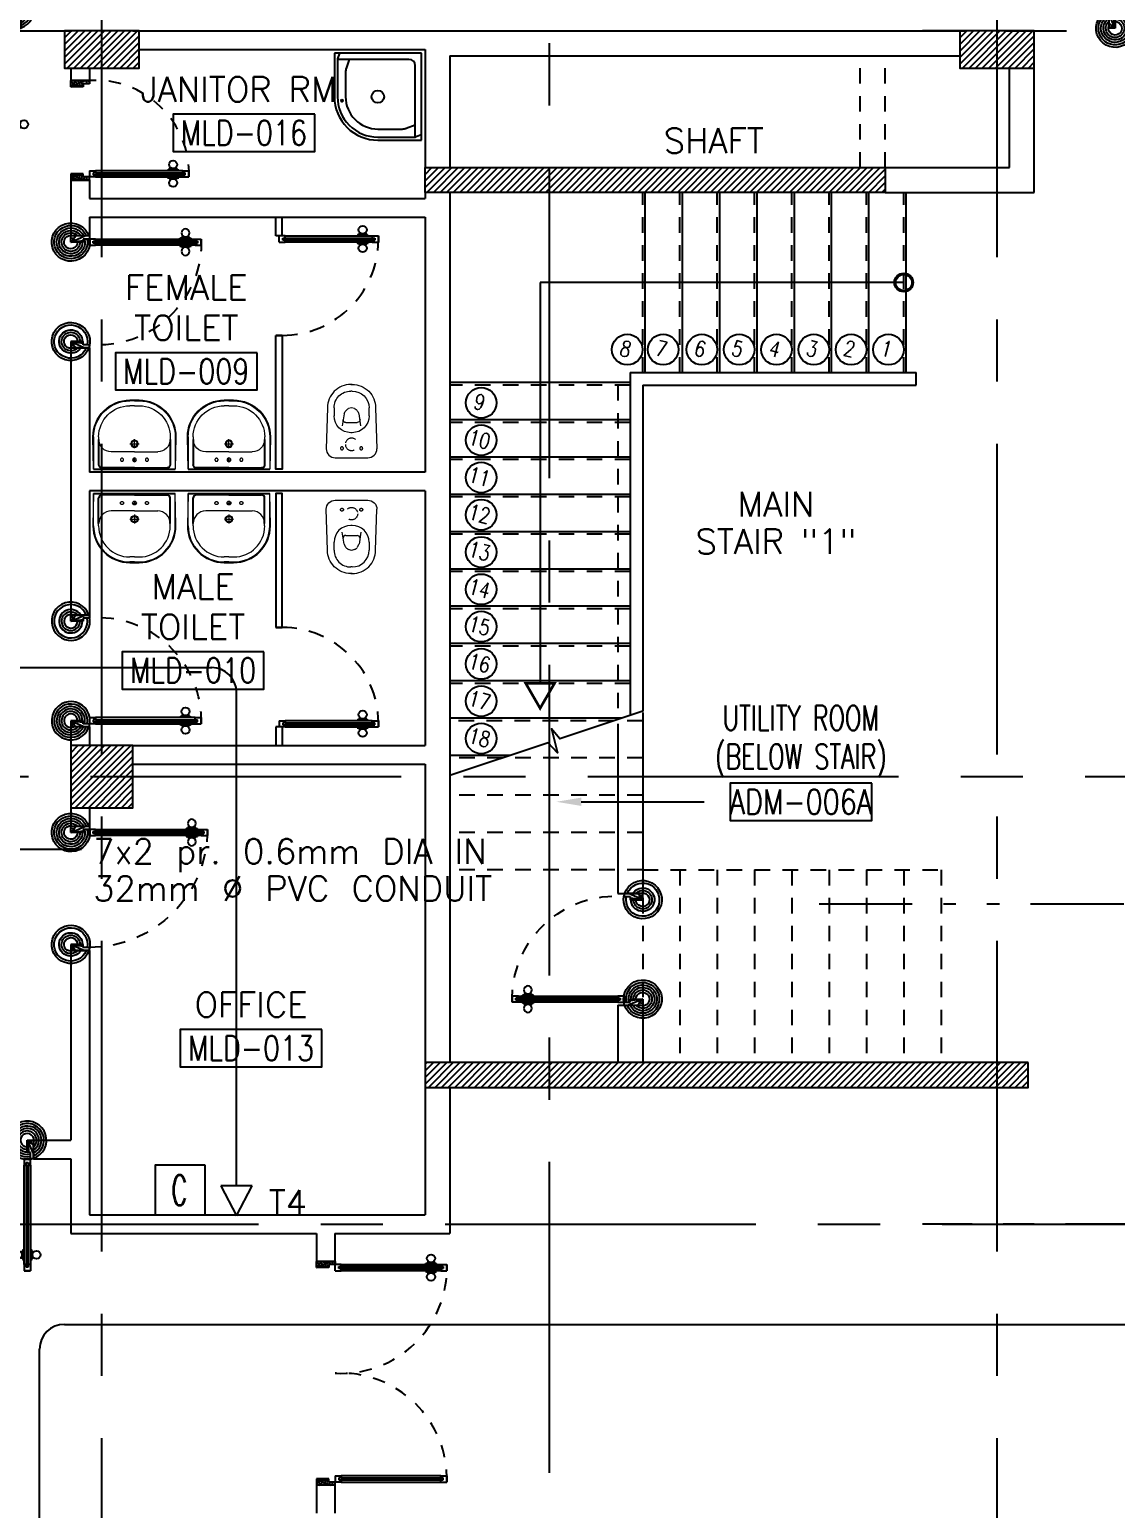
# Model space of a CAD drawing. Extents: x -1.4 to 90.6, y -12.3 to 78.9.
# Drawn here: x 58.81 to 67.54, y 22.35 to 34.25 of the extents above; entities that cross this region are included whole.
import ezdxf
from ezdxf.enums import TextEntityAlignment as Align

# ---------------------------------------------------------------- set-up
doc = ezdxf.new("R2010")
doc.units = 0
doc.header["$MEASUREMENT"] = 0
for name, pattern in [('2DASHES', [1.7, 0.75, -0.25, 0.1, -0.25, 0.1, -0.25]), ('CENTER', [2, 1.25, -0.25, 0.25, -0.25]), ('CENTERX2', [4, 2.5, -0.5, 0.5, -0.5]), ('DASHED', [0.75, 0.5, -0.25]), ('HIDDEN', [0.375, 0.25, -0.125]), ('HIDDEN2', [0.1875, 0.125, -0.0625])]:
    doc.linetypes.add(name, pattern=pattern)
doc.layers.get('0').update_dxf_attribs({"color": 11, "linetype": 'CONTINUOUS'})
for name, color, linetype in [('A-JEERI', 11, 'CONTINUOUS'), ('AXES', 11, 'CENTERX2'), ('AXES1', 11, 'CENTER'), ('COL', 11, 'CONTINUOUS'), ('DOOR', 11, 'CONTINUOUS'), ('E-CO', 6, 'CONTINUOUS'), ('E-TEL', 4, 'CONTINUOUS'), ('E-TEXT', 2, 'CONTINUOUS'), ('E-WIRE', 4, 'CONTINUOUS'), ('FIX', 11, 'CONTINUOUS'), ('HAT', 11, 'CONTINUOUS'), ('HIDDEN', 11, 'HIDDEN2'), ('IND-ES-L', 11, '2DASHES'), ('PART', 11, 'CONTINUOUS'), ('RM-BOX', 11, 'CONTINUOUS'), ('RM-IND', 11, 'CONTINUOUS'), ('RM-NAME', 11, 'CONTINUOUS'), ('RM-NO', 11, 'CONTINUOUS'), ('STR', 11, 'CONTINUOUS'), ('WALL', 11, 'CONTINUOUS')]:
    doc.layers.add(name, color=color, linetype=linetype)
doc.styles.add('A-TXT200A', font='simplex.shx', dxfattribs={"width": 0.7, "height": 200})
doc.styles.add('ROMANS', font='ROMANS.shx', dxfattribs={"width": 0.6})
doc.styles.get("Standard").update_dxf_attribs({"font": 'TXT.shx'})

# ---------------------------------------------------------------- blocks, each defined once
blk = doc.blocks.new('A$C272A55A0')
at = {"layer": 'DOOR', "color": 0, "linetype": 'ByBlock'}
for p, q in [((0, 900), (0, 1050)), ((50, 1050), (0, 1050)), ((50, 950), (50, 1050)), ((1750, 950), (1750, 1050)), ((1750, 1050), (1800, 1050)), ((1800, 1050), (1800, 900)), ((0, 900), (25, 900)), ((25, 950), (50, 950)), ((25, 900), (25, 950)), ((75, 900), (25, 900)), ((25, 850), (25, 900)), ((42, 850), (25, 850)), ((58, 870), (42, 870)), ((42, 870), (42, 850)), ((58, 850), (58, 870)), ((75, 850), (58, 850)), ((75, 900), (75, 850)), ((1725, 900), (1775, 900)), ((1725, 900), (1725, 850)), ((1725, 850), (1742, 850)), ((1742, 870), (1758, 870)), ((1742, 850), (1742, 870)), ((1775, 950), (1750, 950)), ((1758, 870), (1758, 850)), ((1758, 850), (1775, 850)), ((1775, 900), (1775, 950)), ((1800, 900), (1775, 900)), ((1775, 850), (1775, 900)), ((1718, 160), (1709, 160)), ((1709, 95), (1709, 160)), ((1725, 173), (1718, 173)), ((1718, 173), (1718, 83)), ((1718, 95), (1718, 160)), ((1775, 173), (1782, 173)), ((1782, 173), (1782, 83)), ((1782, 160), (1791, 160)), ((1782, 95), (1782, 160)), ((1791, 95), (1791, 160)), ((25, 50), (42, 50)), ((25, 50), (25, 0)), ((25, 0), (75, 0)), ((75, 0), (25, 0)), ((42, 50), (42, 30)), ((42, 30), (58, 30)), ((58, 50), (75, 50)), ((58, 50), (58, 30)), ((75, 50), (75, 0)), ((1718, 95), (1709, 95)), ((1725, 83), (1718, 83)), ((1742, 50), (1725, 50)), ((1725, 50), (1725, 0)), ((1775, 0), (1725, 0)), ((1725, 0), (1775, 0)), ((1742, 50), (1742, 30)), ((1758, 30), (1742, 30)), ((1775, 50), (1758, 50)), ((1758, 50), (1758, 30)), ((1775, 83), (1782, 83)), ((1775, 50), (1775, 0)), ((1782, 95), (1791, 95))]:
    blk.add_line(p, q, dxfattribs=at)
at = {"layer": 'DOOR', "color": 9, "linetype": 'ByBlock'}
for p, q in [((50, 1050), (0, 1010)), ((50, 1050), (0, 937)), ((50, 1050), (37, 950)), ((1750, 1050), (1800, 1010)), ((1750, 1050), (1800, 937)), ((1750, 1050), (1763, 950))]:
    blk.add_line(p, q, dxfattribs=at)
at = {"layer": 'DOOR', "linetype": 'ByBlock'}
for p, q in [((25, 850), (25, 50)), ((42, 850), (42, 50)), ((58, 850), (58, 50)), ((75, 50), (75, 850)), ((1725, 50), (1725, 850)), ((1742, 850), (1742, 50)), ((1758, 850), (1758, 50)), ((1775, 850), (1775, 50))]:
    blk.add_line(p, q, dxfattribs=at)
at = {"layer": 'DOOR', "color": 0, "linetype": 'ByBlock'}
for centre in [(1676, 128), (1824, 128)]:
    blk.add_circle(centre, 32.4, dxfattribs=at)
at = {"layer": 'DOOR', "color": 9, "linetype": 'ByBlock'}
for centre, radius, start, end in [((50, 1050), 54.4, 203.2074, 270), ((50, 1050), 74.4, 227.7764, 270), ((50, 1050), 94.4, 238.0182, 270), ((50, 1050), 34.4, 180, 270), ((50, 1050), 14.4, 180, 270), ((1750, 1050), 14.4, 270, 0), ((1750, 1050), 34.4, 270, 0), ((1750, 1050), 54.4, 270, 336.7926), ((1750, 1050), 74.4, 270, 312.2236), ((1750, 1050), 94.4, 270, 301.9818), ((50, 1050), 114, 244.0838, 257.3774), ((50, 1050), 134, 248.1598, 259.28), ((50, 1050), 154, 251.1053, 256.2858), ((1750, 1050), 114, 282.6226, 295.9162), ((1750, 1050), 134, 280.72, 291.8402), ((1750, 1050), 154, 283.7142, 288.8947)]:
    blk.add_arc(centre, radius, start, end, dxfattribs=at)
at = {"layer": 'DOOR', "linetype": 'HIDDEN', "ltscale": 0.5}
for centre, start, end in [((50, 851), 268.3174, 3.2965), ((1750, 851), 176.7035, 271.6826)]:
    blk.add_arc(centre, 851, start, end, dxfattribs=at)
at = {"layer": 'WALL', "linetype": 'ByBlock'}
blk.add_line((1800, 900), (1800, 1050), dxfattribs=at)
blk = doc.blocks.new('*X84')
at = {"color": 0}
for p, q in [((76229, 30037), (76403, 30211)), ((76229, 30091), (76350, 30211)), ((76229, 30144), (76297, 30211)), ((76229, 30197), (76244, 30211)), ((76256, 30011), (76456, 30211)), ((76309, 30011), (76509, 30211)), ((76362, 30011), (76562, 30211)), ((76415, 30011), (76615, 30211)), ((76468, 30011), (76668, 30211)), ((76521, 30011), (76721, 30211)), ((76574, 30011), (76774, 30211)), ((76627, 30011), (76827, 30211)), ((76680, 30011), (76880, 30211)), ((76733, 30011), (76933, 30211)), ((76786, 30011), (76986, 30211)), ((76839, 30011), (77039, 30211)), ((76892, 30011), (77092, 30211)), ((76945, 30011), (77145, 30211)), ((76998, 30011), (77198, 30211)), ((77051, 30011), (77251, 30211)), ((77104, 30011), (77304, 30211)), ((77157, 30011), (77357, 30211)), ((77210, 30011), (77410, 30211)), ((77263, 30011), (77463, 30211)), ((77316, 30011), (77516, 30211)), ((77369, 30011), (77569, 30211)), ((77423, 30011), (77623, 30211)), ((77476, 30011), (77676, 30211)), ((77529, 30011), (77729, 30211)), ((77582, 30011), (77782, 30211)), ((77635, 30011), (77835, 30211)), ((77688, 30011), (77888, 30211)), ((77741, 30011), (77941, 30211)), ((77794, 30011), (77994, 30211)), ((77847, 30011), (78047, 30211)), ((77900, 30011), (78100, 30211)), ((77953, 30011), (78153, 30211)), ((78006, 30011), (78206, 30211)), ((78059, 30011), (78259, 30211)), ((78112, 30011), (78312, 30211)), ((78165, 30011), (78365, 30211)), ((78218, 30011), (78418, 30211)), ((78271, 30011), (78471, 30211)), ((78324, 30011), (78524, 30211)), ((78377, 30011), (78577, 30211)), ((78430, 30011), (78630, 30211)), ((78483, 30011), (78683, 30211)), ((78536, 30011), (78736, 30211)), ((78589, 30011), (78789, 30211)), ((78642, 30011), (78842, 30211)), ((78695, 30011), (78895, 30211)), ((78748, 30011), (78948, 30211)), ((78801, 30011), (79001, 30211)), ((78854, 30011), (79054, 30211)), ((78907, 30011), (79107, 30211)), ((78960, 30011), (79160, 30211)), ((79013, 30011), (79213, 30211)), ((79067, 30011), (79267, 30211)), ((79120, 30011), (79320, 30211)), ((79173, 30011), (79373, 30211)), ((79226, 30011), (79426, 30211)), ((79279, 30011), (79479, 30211)), ((79332, 30011), (79532, 30211)), ((79385, 30011), (79585, 30211)), ((79438, 30011), (79638, 30211)), ((79491, 30011), (79691, 30211)), ((79544, 30011), (79744, 30211)), ((79597, 30011), (79797, 30211)), ((79650, 30011), (79850, 30211)), ((79703, 30011), (79903, 30211)), ((79756, 30011), (79956, 30211)), ((79809, 30011), (80009, 30211)), ((79862, 30011), (80062, 30211)), ((79915, 30011), (80115, 30211)), ((79968, 30011), (80168, 30211)), ((80021, 30011), (80221, 30211)), ((80074, 30011), (80274, 30211)), ((80127, 30011), (80327, 30211)), ((80180, 30011), (80380, 30211)), ((80233, 30011), (80433, 30211)), ((80286, 30011), (80486, 30211)), ((80339, 30011), (80539, 30211)), ((80392, 30011), (80592, 30211)), ((80445, 30011), (80645, 30211)), ((80498, 30011), (80698, 30211)), ((80551, 30011), (80751, 30211)), ((80604, 30011), (80804, 30211)), ((80658, 30011), (80858, 30211)), ((80711, 30011), (80911, 30211)), ((80764, 30011), (80964, 30211)), ((80817, 30011), (81017, 30211)), ((80870, 30011), (81070, 30211)), ((80923, 30011), (81079, 30168)), ((80976, 30011), (81079, 30115)), ((81029, 30011), (81079, 30061))]:
    blk.add_line(p, q, dxfattribs=at)
blk = doc.blocks.new('*X82')
at = {"color": 0}
for p, q in [((76229, 37250), (76390, 37411)), ((76229, 37303), (76337, 37411)), ((76229, 37356), (76284, 37411)), ((76229, 37409), (76231, 37411)), ((76243, 37211), (76443, 37411)), ((76296, 37211), (76496, 37411)), ((76349, 37211), (76549, 37411)), ((76402, 37211), (76602, 37411)), ((76455, 37211), (76655, 37411)), ((76508, 37211), (76708, 37411)), ((76561, 37211), (76761, 37411)), ((76615, 37211), (76815, 37411)), ((76668, 37211), (76868, 37411)), ((76721, 37211), (76921, 37411)), ((76774, 37211), (76974, 37411)), ((76827, 37211), (77027, 37411)), ((76880, 37211), (77080, 37411)), ((76933, 37211), (77133, 37411)), ((76986, 37211), (77186, 37411)), ((77039, 37211), (77239, 37411)), ((77092, 37211), (77292, 37411)), ((77145, 37211), (77345, 37411)), ((77198, 37211), (77398, 37411)), ((77251, 37211), (77451, 37411)), ((77304, 37211), (77504, 37411)), ((77357, 37211), (77557, 37411)), ((77410, 37211), (77610, 37411)), ((77463, 37211), (77663, 37411)), ((77516, 37211), (77716, 37411)), ((77569, 37211), (77769, 37411)), ((77622, 37211), (77822, 37411)), ((77675, 37211), (77875, 37411)), ((77728, 37211), (77928, 37411)), ((77781, 37211), (77981, 37411)), ((77834, 37211), (78034, 37411)), ((77887, 37211), (78087, 37411)), ((77940, 37211), (78140, 37411)), ((77993, 37211), (78193, 37411)), ((78046, 37211), (78246, 37411)), ((78099, 37211), (78299, 37411)), ((78152, 37211), (78352, 37411)), ((78206, 37211), (78406, 37411)), ((78259, 37211), (78459, 37411)), ((78312, 37211), (78512, 37411)), ((78365, 37211), (78565, 37411)), ((78418, 37211), (78618, 37411)), ((78471, 37211), (78671, 37411)), ((78524, 37211), (78724, 37411)), ((78577, 37211), (78777, 37411)), ((78630, 37211), (78830, 37411)), ((78683, 37211), (78883, 37411)), ((78736, 37211), (78936, 37411)), ((78789, 37211), (78989, 37411)), ((78842, 37211), (79042, 37411)), ((78895, 37211), (79095, 37411)), ((78948, 37211), (79148, 37411)), ((79001, 37211), (79201, 37411)), ((79054, 37211), (79254, 37411)), ((79107, 37211), (79307, 37411)), ((79160, 37211), (79360, 37411)), ((79213, 37211), (79413, 37411)), ((79266, 37211), (79466, 37411)), ((79319, 37211), (79519, 37411)), ((79372, 37211), (79572, 37411)), ((79425, 37211), (79625, 37411)), ((79478, 37211), (79678, 37411)), ((79531, 37211), (79731, 37411)), ((79584, 37211), (79784, 37411)), ((79637, 37211), (79837, 37411)), ((79690, 37211), (79890, 37411)), ((79743, 37211), (79929, 37397)), ((79797, 37211), (79929, 37344)), ((79850, 37211), (79929, 37291)), ((79903, 37211), (79929, 37238))]:
    blk.add_line(p, q, dxfattribs=at)
blk = doc.blocks.new('WC')
at = {"layer": 'FIX', "lineweight": 20}
for p, q in [((475, 141), (538, 141)), ((339, 5), (339, -5)), ((395, 76), (490, 60)), ((534, 24), (540, 0)), ((540, 0), (534, -24)), ((674, 5), (674, -5)), ((490, -60), (395, -76)), ((213, -204), (210, -204)), ((538, -141), (475, -141))]:
    blk.add_line(p, q, dxfattribs=at)
at = {"layer": 'FIX', "linetype": 'Continuous', "lineweight": 20}
blk.add_line((420, -47), (420, 45), dxfattribs=at)
at = {"layer": 'FIX', "lineweight": 20}
for points in [[(210, -204, -0.414214), (137, -131), (137, 0), (137, 131, -0.414214), (210, 204)], [(727, -5), (727, 5, 0.414214), (538, 194), (210, 204)], [(727, 5), (727, -5, -0.414214), (538, -194), (210, -204)]]:
    blk.add_lwpolyline(points, format="xyb", dxfattribs=at)
at = {"layer": 'FIX', "linetype": 'HIDDEN2', "lineweight": 20, "ltscale": 0.3}
blk.add_circle((245, 0), 49.8, dxfattribs=at)
at = {"layer": 'FIX', "linetype": 'HIDDEN', "lineweight": 20, "ltscale": 0.05}
for centre in [(213, 78), (213, -77)]:
    blk.add_circle(centre, 11.6, dxfattribs=at)
at = {"layer": 'FIX', "lineweight": 20}
for centre, radius, start, end in [((475, 5), 136, 90, 180), ((538, 5), 136, 360, 90), ((464, -18), 82, 51.0758, 71.504), ((473, -7), 68.2, 27.1532, 51.0758), ((475, -5), 136, 180, 270), ((464, 18), 82, 288.496, 308.9242), ((473, 7), 68.2, 308.9242, 332.8468), ((538, -5), 136, 270, 0)]:
    blk.add_arc(centre, radius, start, end, dxfattribs=at)
at = {"layer": 'FIX', "linetype": 'Continuous', "lineweight": 20}
for centre, start, end in [((443, 46), 88.3879, 182.3338), ((442, -46), 177.6662, 271.6121)]:
    blk.add_arc(centre, 22.3, start, end, dxfattribs=at)
blk = doc.blocks.new('RM1')
at = {"layer": 'RM-BOX'}
blk.add_lwpolyline([(570, -200), (-570, -200), (-570, -500), (570, -500)], close=True, dxfattribs=at)
at = {"layer": 'RM-NAME', "style": 'ROMANS'}
for tag, p in [('ROOMNAME1', (0, 324)), ('ROOMNAME2', (0, 0))]:
    blk.add_attdef(tag, text='', height=200, dxfattribs=at).set_placement(p, align=Align.MIDDLE)
at = {"layer": 'RM-NO', "style": 'ROMANS', "width": 0.8}
blk.add_attdef('ROOMNO', text='', height=200, dxfattribs=at).set_placement((0, -350), align=Align.MIDDLE)
blk = doc.blocks.new('*X83')
at = {"color": 0}
for p, q in [((73379, 32279), (73862, 32761)), ((73379, 32332), (73809, 32761)), ((73379, 32385), (73756, 32761)), ((73379, 32438), (73702, 32761)), ((73379, 32491), (73649, 32761)), ((73379, 32544), (73596, 32761)), ((73379, 32597), (73543, 32761)), ((73379, 32650), (73490, 32761)), ((73379, 32703), (73437, 32761)), ((73379, 32756), (73384, 32761)), ((73415, 32261), (73879, 32726)), ((73468, 32261), (73879, 32673)), ((73521, 32261), (73879, 32620)), ((73574, 32261), (73879, 32567)), ((73627, 32261), (73879, 32513)), ((73680, 32261), (73879, 32460)), ((73733, 32261), (73879, 32407)), ((73786, 32261), (73879, 32354)), ((73839, 32261), (73879, 32301))]:
    blk.add_line(p, q, dxfattribs=at)
blk = doc.blocks.new('COL50')
at = {"layer": 'COL'}
blk.add_lwpolyline([(-250, 250), (-250, -250), (250, -250), (250, 250)], close=True, dxfattribs=at)
blk = doc.blocks.new('A$C09EF76E8')
at = {"layer": 'DOOR', "color": 0, "linetype": 'ByBlock'}
for p, q in [((719, 855), (710, 855)), ((710, 855), (710, 790)), ((727, 868), (719, 868)), ((719, 778), (719, 868)), ((719, 855), (719, 790)), ((777, 950), (727, 950)), ((727, 950), (777, 950)), ((727, 900), (727, 950)), ((744, 900), (727, 900)), ((760, 920), (744, 920)), ((744, 900), (744, 920)), ((760, 900), (760, 920)), ((777, 900), (760, 900)), ((777, 900), (777, 950)), ((777, 868), (784, 868)), ((784, 778), (784, 868)), ((784, 855), (793, 855)), ((784, 855), (784, 790)), ((793, 855), (793, 790)), ((719, 790), (710, 790)), ((727, 778), (719, 778)), ((777, 778), (784, 778)), ((784, 790), (793, 790)), ((2, 0), (2, 150)), ((2, 150), (27, 150)), ((2, 150), (2, 0)), ((27, 150), (27, 100)), ((727, 150), (727, 200)), ((727, 200), (744, 200)), ((727, 150), (777, 150)), ((744, 200), (744, 180)), ((744, 180), (760, 180)), ((760, 180), (760, 200)), ((760, 200), (777, 200)), ((777, 200), (777, 150)), ((777, 150), (777, 100)), ((802, 150), (777, 150)), ((802, 150), (802, 0)), ((27, 100), (52, 100)), ((52, 100), (52, 0)), ((777, 100), (752, 100)), ((752, 100), (752, 0)), ((52, 0), (2, 0)), ((752, 0), (802, 0))]:
    blk.add_line(p, q, dxfattribs=at)
at = {"layer": 'DOOR', "linetype": 'ByBlock'}
for p, q in [((727, 900), (727, 200)), ((744, 200), (744, 900)), ((760, 200), (760, 900)), ((777, 200), (777, 900)), ((802, 0), (802, 150))]:
    blk.add_line(p, q, dxfattribs=at)
at = {"layer": 'DOOR', "color": 9, "linetype": 'ByBlock'}
for p, q in [((52, 0), (2, 114)), ((52, 0), (2, 40)), ((52, 0), (38, 100)), ((752, 0), (802, 114)), ((752, 0), (765, 100)), ((752, 0), (802, 40))]:
    blk.add_line(p, q, dxfattribs=at)
at = {"layer": 'DOOR', "color": 0, "linetype": 'ByBlock'}
for centre in [(678, 823), (825, 823)]:
    blk.add_circle(centre, 32.4, dxfattribs=at)
at = {"layer": 'DOOR', "linetype": 'HIDDEN', "ltscale": 0.5}
blk.add_arc((752, 199), 752, 88.0938, 183.7249, dxfattribs=at)
at = {"layer": 'DOOR', "color": 9, "linetype": 'ByBlock'}
for centre, radius, start, end in [((52, 0), 154, 103.7142, 108.8947), ((52, 0), 134, 100.72, 111.8402), ((752, 0), 134, 68.1598, 79.28), ((752, 0), 154, 71.1053, 76.2858), ((52, 0), 94.4, 90, 121.9818), ((52, 0), 74.4, 90, 132.2236), ((52, 0), 54.4, 90, 156.7926), ((52, 0), 34.4, 90, 180), ((52, 0), 14.4, 90, 180), ((752, 0), 94.4, 58.0182, 90), ((752, 0), 74.4, 47.7764, 90), ((752, 0), 54.4, 23.2074, 90), ((752, 0), 34.4, 0, 90), ((752, 0), 14.4, 0, 90), ((752, 0), 114, 64.0838, 77.3774)]:
    blk.add_arc(centre, radius, start, end, dxfattribs=at)
blk = doc.blocks.new('JAN-001')
for p, q in [((730, -30), (30, -30)), ((30, -30), (30, -730)), ((705, -80), (130, -80)), ((610, -80), (635, -152)), ((688, -30), (704, -76)), ((705, -380), (705, -84)), ((730, -380), (730, -30)), ((80, -130), (80, -705)), ((640, -380), (640, -184)), ((30, -688), (76, -704)), ((80, -610), (152, -635)), ((84, -705), (380, -705)), ((184, -640), (380, -640)), ((30, -730), (380, -730))]:
    blk.add_line(p, q)
blk.add_circle((380, -380), 50)
for centre, radius, start, end in [((130, -130), 50, 90, 180), ((680, -84), 25, 0, 19.0039), ((540, -184), 100, 0, 19.0039), ((380, -380), 350, 270, 0), ((380, -380), 325, 270, 0), ((380, -380), 260, 270, 0), ((84, -680), 25, 250.9961, 270), ((184, -540), 100, 250.9961, 270)]:
    blk.add_arc(centre, radius, start, end)
blk = doc.blocks.new('DOOR90')
at = {"layer": 'DOOR', "color": 7, "linetype": 'ByBlock'}
for p, q in [((-150, 0), (0, 0)), ((-150, 0), (-150, -25)), ((0, -50), (-114, 0)), ((0, -50), (-40, 0)), ((0, -50), (0, 0)), ((-1000, -25), (-1050, -25)), ((-1050, -75), (-1050, -25)), ((-1050, -25), (-1050, -75)), ((-1000, -75), (-1050, -75)), ((-1000, -42), (-1020, -42)), ((-1020, -42), (-1020, -58)), ((-1000, -58), (-1020, -58)), ((-1000, -25), (-1000, -42)), ((-1000, -58), (-1000, -75)), ((-878, -18), (-968, -18)), ((-968, -25), (-968, -18)), ((-968, -75), (-968, -82)), ((-878, -82), (-968, -82)), ((-955, -9), (-890, -9)), ((-955, -18), (-955, -9)), ((-955, -18), (-890, -18)), ((-955, -82), (-890, -82)), ((-955, -82), (-955, -91)), ((-955, -91), (-890, -91)), ((-890, -18), (-890, -9)), ((-890, -82), (-890, -91)), ((-878, -25), (-878, -18)), ((-878, -75), (-878, -82)), ((-200, -25), (-150, -25)), ((-200, -42), (-200, -25)), ((-180, -42), (-200, -42)), ((-200, -58), (-180, -58)), ((-200, -75), (-200, -58)), ((-150, -75), (-200, -75)), ((-180, -58), (-180, -42)), ((-150, -25), (-100, -25)), ((-150, -75), (-150, -25)), ((-100, -25), (-100, -50)), ((0, -50), (-100, -37)), ((-100, -50), (0, -50)), ((-150, -875), (-100, -875)), ((-150, -900), (-150, -875)), ((-150, -900), (0, -900)), ((0, -900), (-150, -900)), ((0, -850), (-114, -900)), ((-100, -875), (-100, -850)), ((0, -850), (-100, -863)), ((-100, -850), (0, -850)), ((0, -850), (-40, -900)), ((0, -850), (0, -900))]:
    blk.add_line(p, q, dxfattribs=at)
at = {"layer": 'DOOR', "linetype": 'ByBlock'}
for p, q in [((-200, -25), (-1000, -25)), ((-200, -42), (-1000, -42)), ((-200, -58), (-1000, -58)), ((-1000, -75), (-200, -75))]:
    blk.add_line(p, q, dxfattribs=at)
at = {"layer": 'DOOR', "color": 7, "linetype": 'ByBlock'}
for centre in [(-923, 24), (-923, -124)]:
    blk.add_circle(centre, 32.4, dxfattribs=at)
for centre, radius, start, end in [((0, -50), 154, 161.1053, 166.2858), ((0, -50), 94.4, 148.0182, 180), ((0, -50), 134, 158.1598, 169.28), ((0, -50), 114, 154.0838, 167.3774), ((0, -50), 74.4, 137.7764, 180), ((0, -50), 54.4, 113.2074, 180), ((0, -50), 34.4, 90, 180), ((0, -50), 14.4, 90, 180), ((0, -850), 154, 193.7142, 198.8947), ((0, -850), 134, 190.72, 201.8402), ((0, -850), 94.4, 180, 211.9818), ((0, -850), 74.4, 180, 222.2236), ((0, -850), 54.4, 180, 246.7926), ((0, -850), 34.4, 180, 270), ((0, -850), 14.4, 180, 270)]:
    blk.add_arc(centre, radius, start, end, dxfattribs=at)
at = {"layer": 'DOOR', "linetype": 'HIDDEN', "ltscale": 0.5}
blk.add_arc((-222, -50), 828, 178.2701, 275.003, dxfattribs=at)
blk = doc.blocks.new('DOOR1000')
at = {"layer": 'DOOR', "color": 7, "linetype": 'ByBlock'}
for p, q in [((-150, 0), (0, 0)), ((-150, 0), (-150, -25)), ((0, -50), (-114, 0)), ((0, -50), (-40, 0)), ((0, -50), (0, 0)), ((-1100, -25), (-1100, -75)), ((-1100, -75), (-1100, -25)), ((-1050, -25), (-1100, -25)), ((-1050, -75), (-1100, -75)), ((-1070, -42), (-1070, -58)), ((-1050, -42), (-1070, -42)), ((-1050, -58), (-1070, -58)), ((-1050, -25), (-1050, -42)), ((-1050, -58), (-1050, -75)), ((-1018, -25), (-1018, -18)), ((-928, -18), (-1018, -18)), ((-1018, -75), (-1018, -82)), ((-928, -82), (-1018, -82)), ((-1005, -18), (-1005, -9)), ((-1005, -9), (-940, -9)), ((-1005, -18), (-940, -18)), ((-1005, -82), (-1005, -91)), ((-1005, -82), (-940, -82)), ((-1005, -91), (-940, -91)), ((-940, -18), (-940, -9)), ((-940, -82), (-940, -91)), ((-928, -25), (-928, -18)), ((-928, -75), (-928, -82)), ((-200, -25), (-150, -25)), ((-200, -42), (-200, -25)), ((-180, -42), (-200, -42)), ((-200, -58), (-180, -58)), ((-200, -75), (-200, -58)), ((-150, -75), (-200, -75)), ((-180, -58), (-180, -42)), ((-150, -25), (-100, -25)), ((-150, -75), (-150, -25)), ((-100, -25), (-100, -50)), ((0, -50), (-100, -37)), ((-100, -50), (0, -50)), ((0, -950), (-114, -1000)), ((-100, -975), (-100, -950)), ((0, -950), (-100, -963)), ((-100, -950), (0, -950)), ((0, -950), (-40, -1000)), ((0, -950), (0, -1000)), ((-150, -975), (-100, -975)), ((-150, -1000), (-150, -975)), ((-150, -1000), (0, -1000)), ((0, -1000), (-150, -1000))]:
    blk.add_line(p, q, dxfattribs=at)
at = {"layer": 'DOOR', "linetype": 'ByBlock'}
for p, q in [((-200, -25), (-1050, -25)), ((-200, -42), (-1050, -42)), ((-200, -58), (-1050, -58)), ((-1050, -75), (-200, -75))]:
    blk.add_line(p, q, dxfattribs=at)
at = {"layer": 'DOOR', "color": 7, "linetype": 'ByBlock'}
for centre in [(-973, 24), (-973, -124)]:
    blk.add_circle(centre, 32.4, dxfattribs=at)
for centre, radius, start, end in [((0, -50), 154, 161.1053, 166.2858), ((0, -50), 94.4, 148.0182, 180), ((0, -50), 134, 158.1598, 169.28), ((0, -50), 114, 154.0838, 167.3774), ((0, -50), 74.4, 137.7764, 180), ((0, -50), 54.4, 113.2074, 180), ((0, -50), 34.4, 90, 180), ((0, -50), 14.4, 90, 180), ((0, -950), 94.4, 180, 211.9818), ((0, -950), 74.4, 180, 222.2236), ((0, -950), 54.4, 180, 246.7926), ((0, -950), 34.4, 180, 270), ((0, -950), 14.4, 180, 270), ((0, -950), 154, 193.7142, 198.8947), ((0, -950), 134, 190.72, 201.8402)]:
    blk.add_arc(centre, radius, start, end, dxfattribs=at)
at = {"layer": 'DOOR', "linetype": 'HIDDEN', "ltscale": 0.5}
blk.add_arc((-150, -25), 950, 180, 270, dxfattribs=at)
blk = doc.blocks.new('LAV-003')
at = {"layer": 'FIX', "linetype": 'ByBlock'}
blk.add_line((-328, -25), (328, -25), dxfattribs=at)
at = {"layer": 'FIX', "linetype": 'Continuous', "lineweight": 20}
for p, q in [((-328, -285), (-328, -25)), ((328, -285), (328, -25)), ((0, -165), (-187, -165)), ((0, -165), (187, -165)), ((-288, -285), (-288, -265)), ((287, -285), (287, -265)), ((0, -535), (-38, -535)), ((0, -575), (-38, -575)), ((0, -535), (38, -535)), ((0, -575), (38, -575))]:
    blk.add_line(p, q, dxfattribs=at)
at = {"layer": 'FIX', "linetype": 'ByBlock', "ltscale": 0.3}
for p, q in [((-288, -265), (-288, -60)), ((0, -35), (-262, -35)), ((0, -35), (262, -35)), ((287, -265), (287, -60))]:
    blk.add_line(p, q, dxfattribs=at)
at = {"layer": 'FIX', "lineweight": 20}
for p, q in [((-16, -101), (15, -101)), ((0, -85), (0, -116))]:
    blk.add_line(p, q, dxfattribs=at)
at = {"layer": 'FIX', "linetype": 'DASHED', "lineweight": 20, "ltscale": 0.04}
for p, q in [((-36, -230), (37, -230)), ((0, -194), (0, -266))]:
    blk.add_line(p, q, dxfattribs=at)
at = {"layer": 'FIX', "linetype": 'Continuous', "lineweight": 20}
blk.add_lwpolyline([(295, -25), (0, -25), (-328, -25), (-334, -285, 0.414214), (-38, -582), (0, -582), (38, -582, 0.414214), (334, -285), (328, -25), (0, -25)], format="xyb", dxfattribs=at)
at = {"layer": 'FIX', "linetype": 'HIDDEN', "lineweight": 20, "ltscale": 0.05}
for centre in [(-100, -101), (100, -101)]:
    blk.add_circle(centre, 12.4, dxfattribs=at)
at = {"layer": 'FIX', "lineweight": 20}
for centre, radius in [((0, -101), 15.5), ((0, -230), 29.5), ((0, -230), 22.5)]:
    blk.add_circle(centre, radius, dxfattribs=at)
at = {"layer": 'FIX', "linetype": 'ByBlock', "ltscale": 0.3}
for centre, start, end in [((-262, -60), 90, 180), ((262, -60), 0, 90)]:
    blk.add_arc(centre, 25, start, end, dxfattribs=at)
at = {"layer": 'FIX', "linetype": 'Continuous', "lineweight": 20}
for centre, radius, start, end in [((-187, -265), 100, 90, 180), ((187, -265), 100, 0, 90), ((-38, -285), 290, 180, 270), ((-38, -285), 250, 180, 270), ((38, -285), 290, 270, 0), ((38, -285), 250, 270, 0)]:
    blk.add_arc(centre, radius, start, end, dxfattribs=at)

msp = doc.modelspace()

# ---------------------------------------------------------------- hatches: boundary and pattern name
at = {"layer": 'HAT'}
h = msp.add_hatch(dxfattribs=at)
h.set_pattern_fill('ANSI31', color=256, scale=0.3, style=0)
h.set_pattern_definition([(45, (-299.153787, -4.59447), (-0.0265165043, 0.0265165043), [])])
h.paths.add_polyline_path([(59.3914, 33.9365), (59.3914, 34.2365), (59.0914, 34.2365), (59.0914, 33.9365)])
h.paths.add_polyline_path([(59.6914, 33.9365), (59.6914, 34.2365), (59.3914, 34.2365), (59.3914, 33.9365)])
h = msp.add_hatch(dxfattribs=at)
h.set_pattern_fill('ANSI31', color=256, scale=0.3, style=0)
h.set_pattern_definition([(45, (-291.953787, -4.59447), (-0.0265165043, 0.0265165043), [])])
h.paths.add_polyline_path([(66.5914, 33.9365), (66.5914, 34.2365), (66.2914, 34.2365), (66.2914, 33.9365)])
h.paths.add_polyline_path([(66.8914, 33.9365), (66.8914, 34.2365), (66.5914, 34.2365), (66.5914, 33.9365)])

# ---------------------------------------------------------------- linework, layer by layer
at = {"layer": 'AXES'}
for p, q in [((59.3914, -11.5849), (59.3914, 78.2497)), ((66.5914, -11.5849), (66.5914, 78.2497)), ((62.9914, 6.6365), (62.9914, 65.2065)), ((-0.35, 34.2365), (68.3914, 34.2365)), ((-0.7, 28.2365), (68.3914, 28.2365)), ((10.1514, 24.6365), (68.3914, 24.6365))]:
    msp.add_line(p, q, dxfattribs=at)
at = {"layer": 'AXES1'}
msp.add_line((68.3914, 24.6365), (65.9914, 24.6365), dxfattribs=at)
at = {"layer": 'COL'}
for points in [[(59.6914, 34.2365), (59.0914, 34.2365), (59.0914, 33.9365), (59.6914, 33.9365)], [(66.8914, 34.2365), (66.2914, 34.2365), (66.2914, 33.9365), (66.8914, 33.9365)], [(61.9914, 32.9365), (61.9914, 33.1365), (65.6914, 33.1365), (65.6914, 32.9365)], [(66.8414, 25.9365), (61.9914, 25.9365), (61.9914, 25.7365), (66.8414, 25.7365)]]:
    msp.add_lwpolyline(points, close=True, dxfattribs=at)
at = {"layer": 'DOOR', "linetype": 'ByBlock'}
for p, q in [((61.4567, 32.5937), (61.4567, 32.6027)), ((61.5215, 32.6027), (61.4567, 32.6027)), ((61.5215, 32.5937), (61.5215, 32.6027)), ((60.8664, 32.5865), (60.8164, 32.5865)), ((60.8164, 32.5365), (60.8164, 32.5865)), ((60.8164, 32.5365), (60.8664, 32.5365)), ((60.8464, 32.5695), (60.8664, 32.5695)), ((60.8464, 32.5535), (60.8464, 32.5695)), ((60.8664, 32.5535), (60.8464, 32.5535)), ((60.8664, 32.5695), (60.8664, 32.5865)), ((60.8664, 32.5865), (61.5664, 32.5865)), ((60.8664, 32.5695), (61.5664, 32.5695)), ((60.8664, 32.5365), (60.8664, 32.5535)), ((60.8664, 32.5535), (61.5664, 32.5535)), ((61.5664, 32.5365), (60.8664, 32.5365)), ((61.4441, 32.5865), (61.4441, 32.5937)), ((61.4441, 32.5937), (61.5341, 32.5937)), ((61.4441, 32.5365), (61.4441, 32.5293)), ((61.4441, 32.5293), (61.5341, 32.5293)), ((61.5215, 32.5937), (61.4567, 32.5937)), ((61.4567, 32.5293), (61.4567, 32.5203)), ((61.5215, 32.5293), (61.4567, 32.5293)), ((61.5215, 32.5203), (61.4567, 32.5203)), ((61.5215, 32.5293), (61.5215, 32.5203)), ((61.5341, 32.5865), (61.5341, 32.5937)), ((61.5341, 32.5365), (61.5341, 32.5293)), ((61.5664, 32.5865), (61.5664, 32.5695)), ((61.5664, 32.5865), (61.6164, 32.5865)), ((61.5664, 32.5695), (61.5864, 32.5695)), ((61.5664, 32.5535), (61.5664, 32.5365)), ((61.5664, 32.5535), (61.5864, 32.5535)), ((61.5664, 32.5365), (61.6164, 32.5365)), ((61.5864, 32.5695), (61.5864, 32.5535)), ((61.6164, 32.5865), (61.6164, 32.5365)), ((61.6164, 32.5365), (61.6164, 32.5865)), ((60.8164, 28.6865), (60.8664, 28.6865)), ((60.8164, 28.6865), (60.8164, 28.6365)), ((60.8664, 28.6865), (60.8664, 28.6695)), ((61.5664, 28.6865), (60.8664, 28.6865)), ((61.4441, 28.6865), (61.4441, 28.6937)), ((61.4441, 28.6937), (61.5341, 28.6937)), ((61.4567, 28.6937), (61.4567, 28.7027)), ((61.5215, 28.7027), (61.4567, 28.7027)), ((61.5215, 28.6937), (61.4567, 28.6937)), ((61.5215, 28.6937), (61.5215, 28.7027)), ((61.5341, 28.6865), (61.5341, 28.6937)), ((61.5664, 28.6695), (61.5664, 28.6865)), ((61.5664, 28.6865), (61.6164, 28.6865)), ((61.6164, 28.6365), (61.6164, 28.6865)), ((61.6164, 28.6865), (61.6164, 28.6365)), ((60.8664, 28.6365), (60.8164, 28.6365)), ((60.8664, 28.6695), (60.8464, 28.6695)), ((60.8464, 28.6695), (60.8464, 28.6535)), ((60.8464, 28.6535), (60.8664, 28.6535)), ((60.8664, 28.6695), (61.5664, 28.6695)), ((60.8664, 28.6535), (60.8664, 28.6365)), ((60.8664, 28.6535), (61.5664, 28.6535)), ((60.8664, 28.6365), (61.5664, 28.6365)), ((61.4441, 28.6365), (61.4441, 28.6293)), ((61.4441, 28.6293), (61.5341, 28.6293)), ((61.4567, 28.6293), (61.4567, 28.6203)), ((61.5215, 28.6293), (61.4567, 28.6293)), ((61.5215, 28.6203), (61.4567, 28.6203)), ((61.5215, 28.6293), (61.5215, 28.6203)), ((61.5341, 28.6365), (61.5341, 28.6293)), ((61.5664, 28.6695), (61.5864, 28.6695)), ((61.5664, 28.6365), (61.5664, 28.6535)), ((61.5664, 28.6535), (61.5864, 28.6535)), ((61.5664, 28.6365), (61.6164, 28.6365)), ((61.5864, 28.6535), (61.5864, 28.6695))]:
    msp.add_line(p, q, dxfattribs=at)
for centre in [(61.4891, 32.6351), (61.4891, 32.488), (61.4891, 28.7351), (61.4891, 28.588)]:
    msp.add_circle(centre, 0.0324, dxfattribs=at)
at = {"layer": 'DOOR', "linetype": 'HIDDEN', "ltscale": 0.5}
for centre, start, end in [((60.8418, 32.5615), 269.97019, 1.84857), ((60.8418, 28.6615), 358.15143, 90.02981)]:
    msp.add_arc(centre, 0.775, start, end, dxfattribs=at)
at = {"layer": 'E-CO', "color": 4}
msp.add_lwpolyline([(60.2213, 25.1115), (59.8213, 25.1115), (59.8213, 24.7115), (60.2213, 24.7115)], close=True, dxfattribs=at)
at = {"layer": 'E-TEL', "color": 4}
for p, q in [((60.6012, 24.9442), (60.3487, 24.9442)), ((60.3487, 24.9442), (60.4749, 24.7021)), ((60.4749, 24.7021), (60.6012, 24.9442)), ((60.4749, 24.7021), (60.4749, 24.7021))]:
    msp.add_line(p, q, dxfattribs=at)
at = {"layer": 'E-TEXT', "color": 11}
msp.add_lwpolyline([(59.2281, 27.6511), (58.3488, 27.6511), (58.3488, 27.8152), (58.6617, 27.8152), (58.6617, 27.4663)], dxfattribs=at)
at = {"layer": 'E-WIRE', "color": 4}
for p, q in [((57.9489, 29.1139), (60.2749, 29.1139)), ((60.4749, 24.9442), (60.4749, 28.9139)), ((59.0902, 23.8298), (67.7365, 23.8298)), ((58.8902, 19.4401), (58.8902, 23.6298))]:
    msp.add_line(p, q, dxfattribs=at)
for centre, start, end in [((60.2749, 28.9139), 0, 90), ((59.0902, 23.6298), 90, 180)]:
    msp.add_arc(centre, 0.2, start, end, dxfattribs=at)
at = {"layer": 'HIDDEN', "color": 251}
for p, q in [((65.4914, 33.1365), (65.4914, 34.0365)), ((65.6914, 33.1365), (65.6914, 34.0365))]:
    msp.add_line(p, q, dxfattribs=at)
at = {"layer": 'IND-ES-L'}
msp.add_line((65.1601, 27.2126), (71.6228, 27.2126), dxfattribs=at)
msp.add_line((65.1601, 27.2126), (71.6228, 27.2126), dxfattribs=at)
at = {"layer": 'PART'}
for p, q in [((60.7914, 32.5865), (60.7914, 32.7365)), ((60.8414, 32.5865), (60.8414, 32.7365)), ((60.8414, 32.5865), (60.7914, 32.5865)), ((60.8414, 31.7865), (60.7914, 31.7865)), ((60.8414, 29.4365), (60.7914, 29.4365)), ((60.8414, 28.6365), (60.7914, 28.6365)), ((60.7914, 28.6365), (60.7914, 28.4865)), ((60.8414, 28.6365), (60.8414, 28.4865))]:
    msp.add_line(p, q, dxfattribs=at)
for points in [[(60.7914, 31.7865), (60.8414, 31.7865), (60.8414, 30.7095), (60.7914, 30.7095)], [(60.7914, 29.4365), (60.8414, 29.4365), (60.8414, 30.5135), (60.7914, 30.5135)]]:
    msp.add_lwpolyline(points, close=True, dxfattribs=at)
at = {"layer": 'RM-IND'}
msp.add_line((63.2466, 28.034), (64.2365, 28.034), dxfattribs=at)
msp.add_solid([(63.2466, 28.0673), (63.2466, 28.0006), (63.0466, 28.034)], dxfattribs=at)
at = {"layer": 'STR', "linetype": 'HIDDEN2'}
for p, q in [((63.7414, 31.4865), (63.7414, 32.9365)), ((64.0414, 31.4865), (64.0414, 32.9365)), ((64.3414, 31.4865), (64.3414, 32.9365)), ((64.6414, 31.4865), (64.6414, 32.9365)), ((64.9414, 31.4865), (64.9414, 32.9365)), ((65.2414, 31.4865), (65.2414, 32.9365)), ((65.5414, 31.4865), (65.5414, 32.9365)), ((63.6414, 31.3865), (62.1914, 31.3865)), ((63.6414, 31.0865), (62.1914, 31.0865)), ((63.6414, 30.7865), (62.1914, 30.7865)), ((63.6414, 30.4865), (62.1914, 30.4865)), ((63.6414, 30.1865), (62.1914, 30.1865)), ((63.6414, 29.8865), (62.1914, 29.8865)), ((63.6414, 29.5865), (62.1914, 29.5865)), ((63.6414, 29.2865), (62.1914, 29.2865)), ((63.6414, 28.9865), (62.1914, 28.9865)), ((63.5111, 28.6865), (62.1914, 28.6865)), ((62.6151, 28.3865), (62.1914, 28.3865))]:
    msp.add_line(p, q, dxfattribs=at)
at = {"layer": 'STR'}
for p, q in [((63.7614, 31.4865), (63.7614, 32.9365)), ((64.0614, 31.4865), (64.0614, 32.9365)), ((64.3614, 31.4865), (64.3614, 32.9365)), ((64.6614, 31.4865), (64.6614, 32.9365)), ((64.9614, 31.4865), (64.9614, 32.9365)), ((65.2614, 31.4865), (65.2614, 32.9365)), ((65.5614, 31.4865), (65.5614, 32.9365)), ((65.8414, 32.2115), (62.9164, 32.2115)), ((62.9164, 32.2115), (62.9164, 28.9865)), ((63.6414, 31.4865), (65.9414, 31.4865)), ((63.6414, 31.4865), (63.6414, 28.7301)), ((65.9414, 31.3865), (65.9414, 31.4865)), ((63.6414, 31.4065), (62.1914, 31.4065)), ((63.7414, 31.3865), (65.9414, 31.3865)), ((63.7414, 31.3865), (63.7414, 28.7635)), ((63.6414, 31.1065), (62.1914, 31.1065)), ((63.6414, 30.8065), (62.1914, 30.8065)), ((63.6414, 30.5065), (62.1914, 30.5065)), ((63.6414, 30.2065), (62.1914, 30.2065)), ((63.6414, 29.9065), (62.1914, 29.9065)), ((63.6414, 29.6065), (62.1914, 29.6065)), ((63.6414, 29.3065), (62.1914, 29.3065)), ((63.6414, 29.0065), (62.1914, 29.0065)), ((63.571, 28.7065), (62.1914, 28.7065)), ((62.6753, 28.4065), (62.1914, 28.4065))]:
    msp.add_line(p, q, dxfattribs=at)
at = {"layer": 'STR', "color": 251, "linetype": 'HIDDEN2'}
for p, q in [((63.5414, 31.3865), (63.5414, 28.6967)), ((63.7414, 28.6865), (63.5273, 28.6865)), ((63.7414, 28.7531), (63.7414, 27.4865)), ((63.7414, 28.3865), (62.629, 28.3865)), ((63.7414, 28.0865), (62.1914, 28.0865)), ((63.7414, 27.7865), (62.1914, 27.7865)), ((63.7414, 27.4865), (62.1914, 27.4865)), ((63.7414, 27.4865), (66.1414, 27.4865)), ((63.7414, 27.4865), (63.7414, 25.9365)), ((64.0414, 27.4865), (64.0414, 25.9365)), ((64.3414, 27.4865), (64.3414, 25.9365)), ((64.6414, 27.4865), (64.6414, 25.9365)), ((64.9414, 27.4865), (64.9414, 25.9365)), ((65.2414, 27.4865), (65.2414, 25.9365)), ((65.5414, 27.4865), (65.5414, 25.9365)), ((65.8414, 27.4865), (65.8414, 25.9365)), ((66.1414, 27.4865), (66.1414, 25.9365))]:
    msp.add_line(p, q, dxfattribs=at)
at = {"layer": 'STR', "linetype": 'HIDDEN2'}
msp.add_lwpolyline([(65.8414, 31.4865), (65.8414, 32.9365)], dxfattribs=at)
at = {"layer": 'STR'}
for points in [[(65.8614, 31.4865), (65.8614, 32.9365)], [(63.7414, 28.7635), (63.0756, 28.541), (63.0068, 28.6207), (63.0566, 28.4268), (62.9813, 28.5083), (62.1914, 28.2457)]]:
    msp.add_lwpolyline(points, dxfattribs=at)
at = {"layer": 'STR', "const_width": 0.0215}
msp.add_lwpolyline([(63.0319, 28.9865), (62.801, 28.9865), (62.9164, 28.7865)], close=True, dxfattribs=at)
at = {"layer": 'STR'}
for radius in [0.075, 0.065]:
    msp.add_circle((65.8414, 32.2115), radius, dxfattribs=at)
at = {"layer": 'STR', "color": 11}
for centre in [(63.6176, 31.6718), (63.9059, 31.6718), (64.2176, 31.6718), (64.5176, 31.6718), (64.8176, 31.6718), (65.1176, 31.6718), (65.4176, 31.6718), (65.7176, 31.6718), (62.4425, 31.2432), (62.4425, 30.9432), (62.4425, 30.6432), (62.4425, 30.3432), (62.4425, 30.0432), (62.4425, 29.7432), (62.4425, 29.4432), (62.4425, 29.1432), (62.4425, 28.8432), (62.4425, 28.5432)]:
    msp.add_circle(centre, 0.1232, dxfattribs=at)
at = {"layer": 'WALL'}
for p, q in [((59.6414, 34.2365), (66.3414, 34.2365)), ((66.3414, 34.2365), (65.9914, 34.2365)), ((59.6914, 34.0865), (61.9914, 34.0865)), ((61.9914, 34.0865), (61.9914, 33.1365)), ((62.1914, 34.0365), (66.2914, 34.0365)), ((62.1914, 34.0365), (62.1914, 33.1365)), ((59.1414, 33.9365), (59.1414, 33.8365)), ((59.2914, 33.9365), (59.2914, 33.8365)), ((66.6914, 33.1365), (66.6914, 33.9365)), ((66.8914, 32.9365), (66.8914, 33.9365)), ((59.2914, 33.8365), (59.1414, 33.8365)), ((65.6914, 33.1365), (66.6914, 33.1365)), ((59.1414, 33.0365), (59.1414, 32.5865)), ((59.2914, 33.0365), (59.1414, 33.0365)), ((59.2914, 33.0365), (59.2914, 32.8865)), ((59.2914, 32.8865), (61.9914, 32.8865)), ((61.9914, 32.9365), (61.9914, 32.8865)), ((62.1914, 32.9365), (62.1914, 25.9365)), ((65.6914, 32.9365), (66.8914, 32.9365)), ((59.2914, 32.7365), (61.9914, 32.7365)), ((59.2914, 32.7365), (59.2914, 32.5865)), ((61.9914, 32.7365), (61.9914, 30.6865)), ((59.2914, 32.5865), (59.1414, 32.5865)), ((59.1414, 31.6865), (59.1414, 29.5365)), ((59.2914, 31.6865), (59.1414, 31.6865)), ((59.2914, 31.6865), (59.2914, 30.6865)), ((61.9914, 30.6865), (59.2914, 30.6865)), ((59.2914, 30.5365), (59.2914, 29.5365)), ((61.9914, 30.5365), (59.2914, 30.5365)), ((61.9914, 30.5365), (61.9914, 28.4865)), ((59.2914, 29.5365), (59.1414, 29.5365)), ((63.7414, 28.7531), (63.7414, 27.4865)), ((59.1414, 28.6365), (59.1414, 28.4865)), ((59.2914, 28.6365), (59.1414, 28.6365)), ((59.2914, 28.6365), (59.2914, 28.4865)), ((63.5414, 28.6615), (63.5414, 27.2965)), ((59.6414, 28.4865), (61.9914, 28.4865)), ((59.6414, 28.3365), (61.9914, 28.3365)), ((61.9914, 28.3365), (61.9914, 25.9365)), ((59.1414, 27.9865), (59.1414, 27.8365)), ((59.2914, 27.9865), (59.2914, 27.8365)), ((59.2914, 27.8365), (59.1414, 27.8365)), ((63.7414, 27.4865), (63.7414, 27.2965)), ((63.5414, 27.2965), (63.7414, 27.2965)), ((59.2914, 26.8365), (59.1414, 26.8365)), ((59.1414, 26.8365), (59.1414, 25.3115)), ((59.2914, 26.8365), (59.2914, 24.7115)), ((63.5414, 26.3965), (63.5414, 25.9365)), ((63.5414, 26.3965), (63.7414, 26.3965)), ((63.7414, 26.3965), (63.7414, 25.9365)), ((61.9914, 25.7365), (61.9914, 24.7115)), ((62.1914, 25.7365), (62.1914, 25.7365)), ((62.1914, 25.7365), (62.1914, 24.5615)), ((58.8414, 25.3115), (59.1414, 25.3115)), ((58.8414, 25.3115), (58.8414, 25.1615)), ((58.8414, 25.1615), (59.1414, 25.1615)), ((59.1414, 25.1615), (59.1414, 24.5615)), ((59.2914, 24.7115), (61.9914, 24.7115)), ((59.1414, 24.5615), (61.1164, 24.5615)), ((61.1164, 24.5615), (61.1164, 24.3365)), ((61.2664, 24.5615), (61.2664, 24.3365)), ((61.2664, 24.5615), (62.1914, 24.5615)), ((61.2664, 24.3365), (61.1164, 24.3365)), ((61.1164, 22.5365), (61.1164, 22.3115)), ((61.2664, 22.5365), (61.1164, 22.5365)), ((61.2664, 22.5365), (61.2664, 22.3115))]:
    msp.add_line(p, q, dxfattribs=at)

# ---------------------------------------------------------------- block references
at = {"layer": 'A-JEERI', "linetype": 'ByBlock', "xscale": -0.001000000047497451, "yscale": 0.0009999999892897904, "zscale": 0.001, "rotation": 180}
for p in [(59.6534, 30.6845), (60.4134, 30.6845)]:
    msp.add_blockref('LAV-003', p, dxfattribs=at)
at = {"layer": 'A-JEERI', "linetype": 'ByBlock', "xscale": 0.001000000047497451, "yscale": 0.0009999999892897904, "zscale": 0.001}
for p in [(59.6534, 30.5385), (60.4134, 30.5385)]:
    msp.add_blockref('LAV-003', p, dxfattribs=at)
at = {"layer": 'COL', "xscale": 0.001000000047497451, "yscale": 0.0009999999892897904, "zscale": 0.001}
msp.add_blockref('COL50', (59.3914, 28.2365), dxfattribs=at)
at = {"layer": 'DOOR', "color": 0, "yscale": 0.0009999999892897904, "zscale": 0.001}
for name, p, xscale, rotation in [('A$C272A55A0', (67.4914, 35.3069), -0.001000000047497451, 180), ('A$C09EF76E8', (59.1414, 33.8381), 0.0009999999892897904, 270), ('A$C272A55A0', (62.1668, 22.5365), 0.0009999999892897904, 90)]:
    msp.add_blockref(name, p, dxfattribs=dict(at, xscale=xscale, rotation=rotation))
at = {"layer": 'DOOR', "color": 0, "xscale": 0.001000000047497451, "yscale": 0.0009999999892897904, "zscale": 0.001}
for p in [(56.9415, 33.3562), (57.0414, 24.2612)]:
    msp.add_blockref('A$C272A55A0', p, dxfattribs=at)
at = {"layer": 'DOOR', "xscale": -0.001000000047497451, "yscale": 0.0009999999892897904, "zscale": 0.001}
for name, p in [('DOOR90', (59.1414, 32.5865)), ('DOOR1000', (59.1414, 27.8365))]:
    msp.add_blockref(name, p, dxfattribs=at)
at = {"layer": 'DOOR', "xscale": 0.001000000047497451, "yscale": 0.0009999999892897904, "zscale": 0.001, "rotation": 180}
msp.add_blockref('DOOR90', (59.1414, 28.6365), dxfattribs=at)
at = {"layer": 'FIX', "xscale": 0.0009999999892897904, "yscale": 0.0009999999892897904, "zscale": 0.001, "rotation": 270}
msp.add_blockref('JAN-001', (61.9914, 34.0865), dxfattribs=at)
at = {"layer": 'HAT', "xscale": 0.001000000047497451, "yscale": 0.0009999999892897904, "zscale": 0.001}
for p, values in [((60.5342, 33.7662), {'ROOMNO': 'MLD-016', 'ROOMNAME2': 'JANITOR RM.'}), ((60.0705, 31.847), {'ROOMNO': 'MLD-009', 'ROOMNAME2': 'TOILET', 'ROOMNAME1': 'FEMALE'}), ((60.1253, 29.4413), {'ROOMNO': 'MLD-010', 'ROOMNAME2': 'TOILET', 'ROOMNAME1': 'MALE'}), ((60.5914, 26.4018), {'ROOMNO': 'MLD-013', 'ROOMNAME2': 'OFFICE'})]:
    msp.add_blockref('RM1', p, dxfattribs=at).add_auto_attribs(values)
for name in ['*X82', '*X83', '*X84']:
    msp.add_blockref(name, (-14.2378, -4.2745), dxfattribs=at)
at = {"layer": 'HAT'}
ref = msp.add_blockref('RM1', (65.0145, 28.384), dxfattribs=dict(at, xscale=0.001000000047497451, yscale=0.0009999999892897904, zscale=0.001))
ref.add_attrib('ROOMNO', 'ADM-006A', dxfattribs={"layer": 'RM-NO', "height": 0.2, "style": 'ROMANS', "width": 0.8}).set_placement((65.0145, 28.034), align=Align.MIDDLE)
ref.add_attrib('ROOMNAME2', '(BELOW STAIR)', dxfattribs={"layer": 'RM-NAME', "height": 0.2, "style": 'A-TXT200A', "width": 0.7}).set_placement((65.0145, 28.384), align=Align.MIDDLE)
ref.add_attrib('ROOMNAME1', 'UTILITY ROOM', dxfattribs={"layer": 'RM-NAME', "height": 0.2, "style": 'A-TXT200A', "width": 0.7}).set_placement((65.0145, 28.7078), align=Align.MIDDLE)
at = {"layer": 'WALL', "yscale": 0.0009999999892897904, "zscale": 0.001}
for name, p, xscale, rotation in [('WC', (61.3996, 30.6646), -0.0009999999892897904, 270), ('WC', (61.3996, 30.5969), 0.0009999999892897904, 270), ('DOOR90', (63.7414, 26.3965), -0.001000000047497451, 180)]:
    msp.add_blockref(name, p, dxfattribs=dict(at, xscale=xscale, rotation=rotation))

# ---------------------------------------------------------------- texts
at = {"layer": 'E-CO', "color": 2, "style": 'ROMANS', "width": 0.6}
msp.add_text('C', height=0.24, dxfattribs=at).set_placement((59.9497, 24.7888))
at = {"layer": 'E-TEXT', "color": 4}
for s, p in [('7x2 pr. 0.6mm DIA IN', (59.3215, 27.535, -2.4)), ('32mm %%C PVC CONDUIT', (59.3215, 27.2369, -2.4)), ('T4', (60.7336, 24.7084, -2.4))]:
    msp.add_text(s, height=0.2, dxfattribs=at).set_placement(p)
at = {"layer": 'RM-NAME', "style": 'ROMANS'}
for s, p in [('SHAFT', (64.3138, 33.3528)), ('MAIN', (64.8138, 30.4279)), ('STAIR "1"', (64.8138, 30.1279))]:
    msp.add_text(s, height=0.2, dxfattribs=at).set_placement(p, align=Align.MIDDLE)
at = {"layer": 'STR', "color": 9, "style": 'ROMANS', "width": 0.8}
for s, p in [('8', (63.6047, 31.6782)), ('7', (63.893, 31.6782)), ('6', (64.2047, 31.6782)), ('5', (64.5047, 31.6782)), ('4', (64.8047, 31.6782)), ('3', (65.1047, 31.6782)), ('2', (65.4047, 31.6782)), ('1', (65.7047, 31.6782)), ('9', (62.4296, 31.2497)), ('10', (62.4296, 30.9497)), ('11', (62.4296, 30.6497)), ('12', (62.4296, 30.3497)), ('13', (62.4296, 30.0497)), ('14', (62.4296, 29.7497)), ('15', (62.4296, 29.4497)), ('16', (62.4296, 29.1497)), ('17', (62.4296, 28.8497)), ('18', (62.4296, 28.5497))]:
    msp.add_text(s, height=0.125, rotation=345, dxfattribs=at).set_placement(p, align=Align.MIDDLE)

doc.saveas('drawing.dxf')
